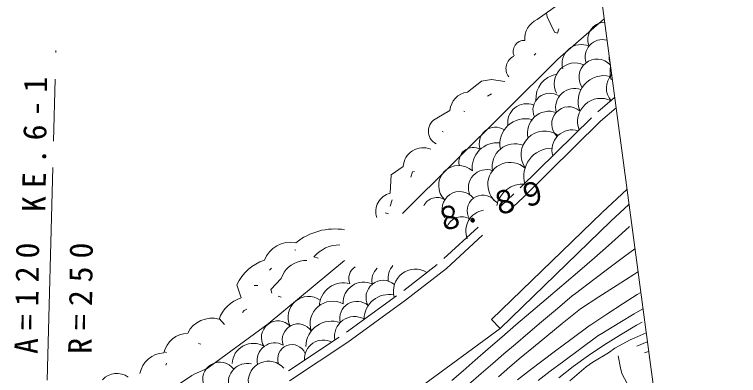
# Model space of a CAD drawing. Units: millimetres, scale not verified. Extents: x 40000 to 680000, y 20000 to 380000.
# Drawn here: x 278555 to 319458, y 299632 to 320015 of the extents above; entities that cross this region are included whole.
import ezdxf
from ezdxf.enums import TextEntityAlignment as Align

# ---------------------------------------------------------------- set-up
doc = ezdxf.new("R2010")
doc.units = ezdxf.units.MM
doc.header["$LTSCALE"] = 1000
doc.linetypes.add('CHAIN', pattern=[18.5, 12, -1.5, 3.5, -1.5])
doc.layers.add('S-BGD', color=7, linetype='Continuous', lineweight=13)
doc.styles.add('ＭＳ ゴシック', font='')
doc.styles.get('ＭＳ ゴシック').set_extended_font_data('MS Gothic')

msp = doc.modelspace()

# ---------------------------------------------------------------- linework, layer by layer
at = {"layer": 'S-BGD'}
for p, q in [((306713, 358312), (324985, 221665)), ((308077, 319726), (309445, 320700)), ((308619, 320112), (308657, 319879)), ((308657, 319879), (309057, 319023)), ((309249, 317499), (311867, 319766)), ((309239, 318967), (309315, 319209)), ((309057, 319023), (309239, 318967)), ((300484, 308773), (309249, 317499)), ((307918, 317713), (308017, 317815)), ((304142, 315624), (304933, 316244)), ((304933, 316244), (305494, 316336)), ((305494, 316336), (306260, 316231)), ((305272, 315406), (305511, 315532)), ((311513, 314515), (312460, 315331)), ((302423, 314161), (303158, 314598)), ((304003, 314536), (303943, 314554)), ((311662, 313983), (312540, 314739)), ((307131, 310227), (311145, 314176)), ((307298, 309690), (311662, 313983)), ((302781, 313384), (302720, 313403)), ((300510, 311427), (299835, 310971)), ((299835, 310971), (299777, 309924)), ((300944, 310827), (301038, 311130)), ((301038, 311130), (301158, 311159)), ((313156, 310126), (311775, 308855)), ((306022, 309192), (306769, 309882)), ((306460, 308915), (307298, 309690)), ((299772, 309194), (299885, 309558)), ((313270, 309278), (312250, 308340)), ((311763, 308844), (305498, 302794)), ((299680, 308756), (299498, 308813)), ((302815, 306230), (304747, 308015)), ((312250, 308340), (305985, 302290)), ((312864, 307655), (313301, 308052)), ((312105, 306972), (312864, 307655)), ((302955, 305679), (304989, 307557)), ((311314, 306273), (312105, 306972)), ((294455, 306718), (294395, 306737)), ((313604, 306777), (313045, 306362)), ((292893, 302544), (297202, 306132)), ((295711, 306262), (295468, 306337)), ((310487, 305555), (311314, 306273)), ((313045, 306362), (312213, 305740)), ((292971, 305582), (293069, 305684)), ((300544, 304437), (302433, 305907)), ((300648, 303884), (302955, 305679)), ((309618, 304817), (310487, 305555)), ((312213, 305740), (311288, 305044)), ((293624, 305113), (293798, 305458)), ((313537, 305337), (312605, 304738)), ((313776, 305491), (313537, 305337)), ((291118, 304759), (291355, 304020)), ((293034, 304497), (293624, 305113)), ((309473, 304695), (309618, 304817)), ((311288, 305044), (310247, 304260)), ((312605, 304738), (311574, 304074)), ((292104, 304719), (292305, 304723)), ((293099, 304277), (293034, 304497)), ((308587, 303947), (309473, 304695)), ((313932, 304325), (313732, 304201)), ((293626, 304047), (293444, 304104)), ((297307, 302074), (300144, 304137)), ((307724, 303213), (308587, 303947)), ((309226, 303415), (310064, 304122)), ((310247, 304260), (310064, 304122)), ((311574, 304074), (310525, 303401)), ((313732, 304201), (312942, 303694)), ((297390, 301516), (300648, 303884)), ((312942, 303694), (312028, 303096)), ((291432, 303198), (291531, 303300)), ((291531, 303300), (291690, 303384)), ((306887, 302497), (307724, 303213)), ((308327, 302656), (309226, 303415)), ((310525, 303401), (309501, 302562)), ((313568, 303120), (312749, 302630)), ((314056, 303400), (313568, 303120)), ((290126, 302843), (290421, 302513)), ((305985, 302290), (305498, 302794)), ((312028, 303096), (311110, 302488)), ((305985, 302290), (288322, 289322)), ((289448, 300020), (292893, 302544)), ((306082, 301803), (306887, 302497)), ((307548, 301998), (308327, 302656)), ((309501, 302562), (308629, 301848)), ((309993, 301667), (311027, 302428)), ((311027, 302428), (311110, 302488)), ((312749, 302630), (311737, 302009)), ((312782, 301936), (313702, 302473)), ((313702, 302473), (314010, 302638)), ((306853, 301409), (307548, 301998)), ((311737, 302009), (311507, 301867)), ((311842, 301344), (312782, 301936)), ((314238, 302035), (313554, 301746)), ((294031, 299892), (296896, 301789)), ((294091, 299331), (297390, 301516)), ((305312, 301136), (306082, 301803)), ((308629, 301848), (307870, 301225)), ((309111, 301020), (309993, 301667)), ((311507, 301867), (310470, 301099)), ((313334, 301649), (312479, 301176)), ((313554, 301746), (313334, 301649)), ((313710, 301290), (314305, 301536)), ((289077, 301400), (288956, 301437)), ((304582, 300500), (305312, 301136)), ((306206, 300858), (306853, 301409)), ((307870, 301225), (307188, 300659)), ((310470, 301099), (309590, 300449)), ((310992, 300767), (311842, 301344)), ((312479, 301176), (312112, 300922)), ((287012, 300976), (287137, 300937)), ((305571, 300311), (306206, 300858)), ((307188, 300659), (306543, 300116)), ((308341, 300449), (309111, 301020)), ((310125, 300136), (310992, 300767)), ((312112, 300922), (311237, 300380)), ((312787, 300062), (312666, 300747)), ((314377, 300996), (314152, 300914)), ((287112, 300213), (287149, 300334)), ((303895, 299901), (304582, 300500)), ((304912, 299737), (305571, 300311)), ((307644, 299919), (308341, 300449)), ((309590, 300449), (308827, 299878)), ((311237, 300380), (310848, 300113)), ((314415, 300637), (314425, 300642)), ((288744, 299734), (289448, 300020)), ((303257, 299343), (303895, 299901)), ((306543, 300116), (305898, 299560)), ((306980, 299394), (307644, 299919)), ((308827, 299878), (308136, 299345)), ((309311, 299502), (310125, 300136)), ((310848, 300113), (309922, 299341)), ((312871, 299746), (312787, 300062)), ((287758, 299080), (288566, 299642)), ((288566, 299642), (288744, 299734)), ((304192, 299105), (304912, 299737)), ((313312, 298892), (312871, 299746))]:
    msp.add_line(p, q, dxfattribs=at)
at = {"layer": 'S-BGD', "linetype": 'CHAIN'}
msp.add_line((279429, 262384), (280899, 317986), dxfattribs=at)
at = {"layer": 'S-BGD'}
for centre, radius, start, end in [((308593, 318625), 1217, 115.0388, 183.6809), ((311920, 318598), 977, 91.6145, 201.7677), ((307357, 317920), 632, 87.8701, 202.9277), ((310572, 317238), 1082, 66.1606, 195.6749), ((311777, 317617), 982, 75.2237, 199.6975), ((307100, 316958), 780, 114.9099, 216.6219), ((311474, 316471), 1025, 43.8583, 214.5892), ((313431, 317655), 1288, 178.2224, 197.0103), ((310231, 316094), 1185, 65.3735, 206.2479), ((313533, 316737), 1335, 167.1003, 197.7899), ((309401, 315267), 1392, 99.1239, 184.347), ((313107, 315870), 1112, 137.4783, 220.6666), ((311856, 315105), 1457, 76.2659, 202.0743), ((310196, 314760), 1074, 70.1268, 194.5387), ((304266, 314523), 1110, 96.3823, 175.9935), ((308790, 314623), 944, 54.9069, 204.5383), ((307492, 313903), 1074, 68.3883, 188.8473), ((311686, 313960), 1321, 64.0413, 200.7432), ((308754, 313329), 1222, 70.9185, 193.7382), ((309865, 313841), 961, 48.1371, 227.2356), ((302734, 313425), 799, 112.8885, 243.1196), ((307410, 312695), 1433, 74.7188, 191.1674), ((305724, 312738), 913, 56.7661, 201.0292), ((308504, 312095), 1332, 55.2173, 213.9321), ((310052, 312364), 1137, 71.9353, 197.1351), ((305818, 311366), 1406, 83.5478, 187.6317), ((306829, 311432), 1284, 69.1614, 190.7816), ((301648, 311353), 1140, 67.7743, 176.099), ((304480, 311687), 817, 61.479, 193.9222), ((308906, 310882), 1579, 89.4788, 196.3467), ((303647, 310363), 1128, 46.3873, 226.2666), ((306555, 310409), 1260, 48.0648, 235.3513), ((305223, 310229), 1026, 70.3705, 204.5888), ((307287, 308930), 1514, 86.005, 168.2095), ((300036, 308885), 1068, 104.1216, 197.8469), ((302423, 308845), 837, 57.7393, 153.6888), ((303709, 309030), 989, 38.4911, 210.4691), ((305007, 308941), 875, 41.6428, 212.3032), ((305249, 307792), 1195, 99.9587, 201.374), ((303817, 307692), 897, 60.0099, 154.3313), ((296656, 304404), 3502, 80.9556, 129.1023), ((294120, 305623), 1531, 77.6711, 160.3787), ((296935, 305073), 1935, 89.8217, 139.3247), ((293427, 303717), 2532, 107.2148, 155.7637), ((295021, 304682), 1449, 88.0063, 147.4961), ((298194, 305121), 752, 121.4802, 204.0258), ((299681, 305010), 934, 132.8309, 193.5339), ((300746, 305122), 1085, 138.1121, 188.1278), ((301203, 304400), 1239, 58.2273, 196.297), ((297144, 303507), 1364, 74.4595, 178.5839), ((298292, 303734), 1172, 65.5414, 182.8757), ((299383, 304038), 969, 48.8718, 209.0261), ((291987, 302124), 1995, 108.5408, 160.0795), ((295171, 302937), 1157, 55.1077, 206.3364), ((299714, 302800), 1408, 78.8281, 179.2059), ((296524, 302556), 1269, 61.9114, 198.8392), ((297895, 302855), 967, 48.25, 193.9425), ((289703, 301341), 1527, 74.3806, 153.1455), ((293444, 301782), 938, 42.7911, 213.2119), ((296470, 301243), 1459, 70.574, 178.7419), ((297765, 301829), 1133, 61.3877, 190.1713), ((294578, 301651), 894, 33.5992, 199.6331), ((288401, 300583), 1443, 92.4418, 166.8414), ((293256, 300482), 991, 61.0541, 192.6085), ((296004, 300567), 1068, 63.0826, 183.9448), ((292049, 300239), 1206, 59.4209, 177.0113), ((294235, 300562), 812, 23.0375, 199.6447), ((287065, 299460), 1458, 92.6469, 168.8462), ((290158, 299420), 967, 36.0593, 203.2944), ((291715, 299240), 1077, 78.0411, 194.3138), ((292903, 299303), 1140, 40.6429, 185.2892), ((284336, 298668), 1085, 53.9644, 137.9388)]:
    msp.add_arc(centre, radius, start, end, dxfattribs=at)

# ---------------------------------------------------------------- texts
at = {"layer": 'S-BGD', "style": 'ＭＳ ゴシック', "width": 0.9}
msp.add_text('８．８９', height=1320, rotation=16, dxfattribs=at).set_placement((302656, 307322), align=Align.BOTTOM_LEFT)
at = {"layer": 'S-BGD', "char_height": 1320, "attachment_point": 7, "rotation": 89.3, "style": 'ＭＳ ゴシック'}
for s, insert in [('\\T1.5;KE.6-1', (280325, 308861)), ('\\T1.5;A=120', (279892, 300844)), ('\\T1.5;R=250', (282926, 300844))]:
    msp.add_mtext(s, dxfattribs=dict(at, insert=insert))

doc.saveas('drawing.dxf')
